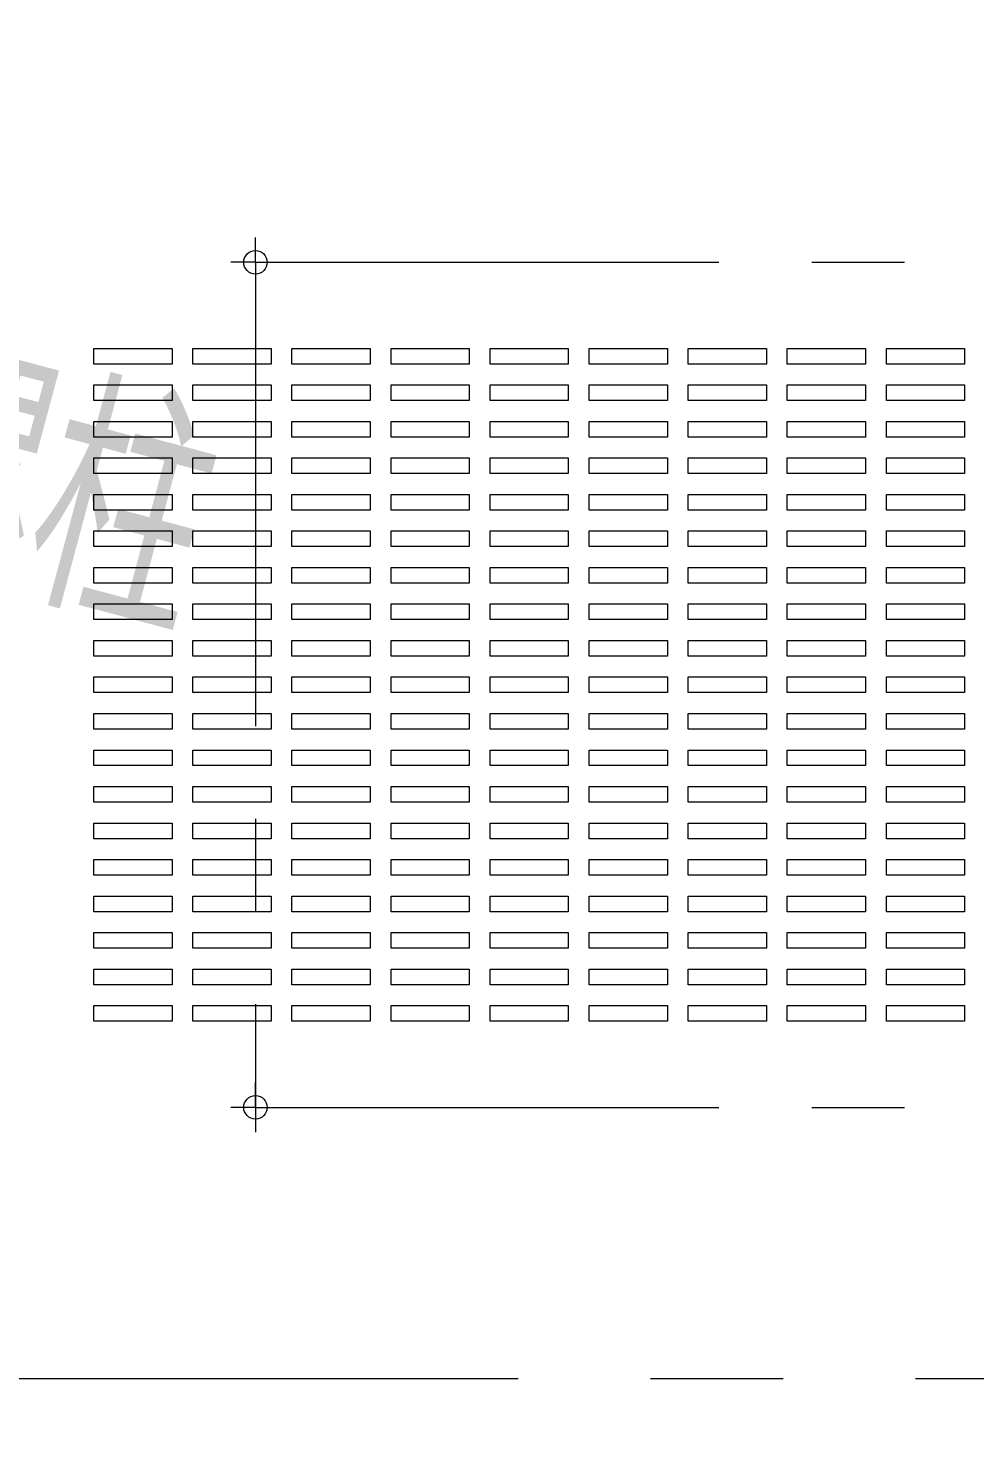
# Model space of a CAD drawing. Header units: millimetres. Extents: x 1 to 4201, y 2 to 2972.
# Drawn here: x 1629.4 to 1888.9, y 1686.8 to 2070.7 of the extents above; entities that cross this region are included whole.
import ezdxf

# ---------------------------------------------------------------- set-up
doc = ezdxf.new("R2010")
doc.units = ezdxf.units.MM
doc.header["$LTSCALE"] = 10
doc.linetypes.add('CENTERX2', pattern=[20.32, 12.7, -2.54, 2.54, -2.54])
doc.layers.add('A-TITLEBLOCK', color=7, linetype='Continuous', lineweight=15)
doc.styles.add('SLDTEXTSTYLE0', font='TXT', dxfattribs={"width": 0.7, "bigfont": 'bigfont'})
doc.styles.add('SLDTEXTSTYLE1', font='TXT', dxfattribs={"width": 0.7})
doc.dimstyles.new('SLDDIMSTYLE1', dxfattribs={"dimtxt": 60, "dimasz": 40.8, "dimexe": 0, "dimexo": 0.0625, "dimgap": 15, "dimtad": 2, "dimlfac": 0.7, "dimrnd": 1e-09, "dimzin": 12, "dimdsep": 46, "dimtxsty": 'SLDTEXTSTYLE1', "dimsah": 1, "dimcen": 0.09, "dimadec": 0, "dimazin": 3, "dimtfac": 1, "dimtofl": 0, "dimtmove": 0, "dimatfit": 3, "dimfxl": 0, "dimfrac": 2, "dimtolj": 1, "dimtzin": 12, "dimarcsym": 0})
doc.dimstyles.new('SLDDIMSTYLE3', dxfattribs={"dimtxt": 60, "dimasz": 40.8, "dimexe": 0, "dimexo": 0.0625, "dimgap": 15, "dimtad": 2, "dimlfac": 0.7, "dimrnd": 1e-09, "dimzin": 12, "dimdsep": 46, "dimtxsty": 'SLDTEXTSTYLE1', "dimblk1": 'NONE', "dimsah": 1, "dimcen": 0, "dimadec": 0, "dimazin": 3, "dimtfac": 1, "dimtmove": 0, "dimatfit": 3, "dimldrblk": 'NONE', "dimfxl": 0, "dimfrac": 2, "dimtolj": 1, "dimtzin": 12, "dimarcsym": 0})

# ---------------------------------------------------------------- blocks, each defined once
blk = doc.blocks.new('_D_21')
at = {"layer": 'A-TITLEBLOCK'}
for q in [(1215.77, 2007.4), (1597.33, 1905.17)]:
    blk.add_line((1221.98, 2005.74), q, dxfattribs=at)
blk.add_solid([(1221.98, 2005.74), (1260.07, 1990.27), (1262.7, 2000.09)], dxfattribs=at)
at = {"layer": 'A-TITLEBLOCK', "insert": (1300.65, 2064.25), "char_height": 60, "attachment_point": 1, "rotation": 345, "style": 'SLDTEXTSTYLE0'}
blk.add_mtext('16-M4X10\\M+19786\\M+1928C', dxfattribs=at)
blk = doc.blocks.new('_NONE')
blk = doc.blocks.new('_D_23')
at = {"layer": 'A-TITLEBLOCK'}
for p, q in [((878.87, 1260.86), (878.87, 2349.43)), ((1986.02, 1260.86), (1986.02, 2349.43)), ((878.87, 2329.43), (1986.02, 2329.43))]:
    blk.add_line(p, q, dxfattribs=at)
for points in [[(878.87, 2329.43), (919.67, 2324.35), (919.67, 2334.51)], [(1986.02, 2329.43), (1945.22, 2334.51), (1945.22, 2324.35)]]:
    blk.add_solid(points, dxfattribs=at)
at = {"layer": 'A-TITLEBLOCK', "insert": (1393.03, 2406.77), "char_height": 60, "attachment_point": 1, "style": 'SLDTEXTSTYLE1'}
blk.add_mtext('775', dxfattribs=at)
blk = doc.blocks.new('SW_CENTERMARKSYMBOL_1')
at = {"layer": 'A-TITLEBLOCK', "color": 0}
for p, q in [((0, 3.57), (0, 6.79)), ((-3.57, 0), (-6.79, 0)), ((0, 0), (-3.57, 0)), ((0, 0), (0, 3.57)), ((0, 0), (0, -3.57)), ((0, 0), (3.57, 0)), ((3.57, 0), (6.79, 0)), ((0, -3.57), (0, -6.79))]:
    blk.add_line(p, q, dxfattribs=at)
blk = doc.blocks.new('SW_CENTERMARKSYMBOL_3')
at = {"layer": 'A-TITLEBLOCK', "color": 0}
for p, q in [((0, 3.57), (0, 6.79)), ((-3.57, 0), (-6.79, 0)), ((0, 0), (-3.57, 0)), ((0, 0), (0, 3.57)), ((0, 0), (0, -3.57)), ((0, 0), (3.57, 0)), ((3.57, 0), (6.79, 0)), ((0, -3.57), (0, -6.79))]:
    blk.add_line(p, q, dxfattribs=at)

msp = doc.modelspace()

# ---------------------------------------------------------------- linework, layer by layer
at = {"color": 7, "linetype": 'Continuous', "lineweight": 15}
for p, q in [((1647.445, 1978.716), (1647.445, 1983.001)), ((1647.445, 1983.001), (1668.874, 1983.001)), ((1668.874, 1983.001), (1668.874, 1978.716)), ((1674.588, 1978.716), (1674.588, 1983.001)), ((1674.588, 1983.001), (1696.017, 1983.001)), ((1696.017, 1983.001), (1696.017, 1978.716)), ((1701.731, 1978.716), (1701.731, 1983.001)), ((1701.731, 1983.001), (1723.16, 1983.001)), ((1723.16, 1983.001), (1723.16, 1978.716)), ((1728.874, 1978.716), (1728.874, 1983.001)), ((1728.874, 1983.001), (1750.302, 1983.001)), ((1750.302, 1983.001), (1750.302, 1978.716)), ((1756.017, 1978.716), (1756.017, 1983.001)), ((1756.017, 1983.001), (1777.445, 1983.001)), ((1777.445, 1983.001), (1777.445, 1978.716)), ((1783.16, 1978.716), (1783.16, 1983.001)), ((1783.16, 1983.001), (1804.588, 1983.001)), ((1804.588, 1983.001), (1804.588, 1978.716)), ((1810.302, 1978.716), (1810.302, 1983.001)), ((1810.302, 1983.001), (1831.731, 1983.001)), ((1831.731, 1983.001), (1831.731, 1978.716)), ((1837.445, 1978.716), (1837.445, 1983.001)), ((1837.445, 1983.001), (1858.874, 1983.001)), ((1858.874, 1983.001), (1858.874, 1978.716)), ((1864.588, 1978.716), (1864.588, 1983.001)), ((1864.588, 1983.001), (1886.017, 1983.001)), ((1886.017, 1983.001), (1886.017, 1978.716)), ((1668.874, 1978.716), (1647.445, 1978.716)), ((1696.017, 1978.716), (1674.588, 1978.716)), ((1723.16, 1978.716), (1701.731, 1978.716)), ((1750.302, 1978.716), (1728.874, 1978.716)), ((1777.445, 1978.716), (1756.017, 1978.716)), ((1804.588, 1978.716), (1783.16, 1978.716)), ((1831.731, 1978.716), (1810.302, 1978.716)), ((1858.874, 1978.716), (1837.445, 1978.716)), ((1886.017, 1978.716), (1864.588, 1978.716)), ((1647.445, 1968.716), (1647.445, 1973.001)), ((1647.445, 1973.001), (1668.874, 1973.001)), ((1668.874, 1973.001), (1668.874, 1968.716)), ((1674.588, 1968.716), (1674.588, 1973.001)), ((1674.588, 1973.001), (1696.017, 1973.001)), ((1696.017, 1973.001), (1696.017, 1968.716)), ((1701.731, 1968.716), (1701.731, 1973.001)), ((1701.731, 1973.001), (1723.16, 1973.001)), ((1723.16, 1973.001), (1723.16, 1968.716)), ((1728.874, 1968.716), (1728.874, 1973.001)), ((1728.874, 1973.001), (1750.302, 1973.001)), ((1750.302, 1973.001), (1750.302, 1968.716)), ((1756.017, 1968.716), (1756.017, 1973.001)), ((1756.017, 1973.001), (1777.445, 1973.001)), ((1777.445, 1973.001), (1777.445, 1968.716)), ((1783.16, 1968.716), (1783.16, 1973.001)), ((1783.16, 1973.001), (1804.588, 1973.001)), ((1804.588, 1973.001), (1804.588, 1968.716)), ((1810.302, 1968.716), (1810.302, 1973.001)), ((1810.302, 1973.001), (1831.731, 1973.001)), ((1831.731, 1973.001), (1831.731, 1968.716)), ((1837.445, 1968.716), (1837.445, 1973.001)), ((1837.445, 1973.001), (1858.874, 1973.001)), ((1858.874, 1973.001), (1858.874, 1968.716)), ((1864.588, 1968.716), (1864.588, 1973.001)), ((1864.588, 1973.001), (1886.017, 1973.001)), ((1886.017, 1973.001), (1886.017, 1968.716)), ((1668.874, 1968.716), (1647.445, 1968.716)), ((1696.017, 1968.716), (1674.588, 1968.716)), ((1723.16, 1968.716), (1701.731, 1968.716)), ((1750.302, 1968.716), (1728.874, 1968.716)), ((1777.445, 1968.716), (1756.017, 1968.716)), ((1804.588, 1968.716), (1783.16, 1968.716)), ((1831.731, 1968.716), (1810.302, 1968.716)), ((1858.874, 1968.716), (1837.445, 1968.716)), ((1886.017, 1968.716), (1864.588, 1968.716)), ((1647.445, 1958.716), (1647.445, 1963.001)), ((1647.445, 1963.001), (1668.874, 1963.001)), ((1668.874, 1963.001), (1668.874, 1958.716)), ((1674.588, 1958.716), (1674.588, 1963.001)), ((1674.588, 1963.001), (1696.017, 1963.001)), ((1696.017, 1963.001), (1696.017, 1958.716)), ((1701.731, 1958.716), (1701.731, 1963.001)), ((1701.731, 1963.001), (1723.16, 1963.001)), ((1723.16, 1963.001), (1723.16, 1958.716)), ((1728.874, 1958.716), (1728.874, 1963.001)), ((1728.874, 1963.001), (1750.302, 1963.001)), ((1750.302, 1963.001), (1750.302, 1958.716)), ((1756.017, 1958.716), (1756.017, 1963.001)), ((1756.017, 1963.001), (1777.445, 1963.001)), ((1777.445, 1963.001), (1777.445, 1958.716)), ((1783.16, 1958.716), (1783.16, 1963.001)), ((1783.16, 1963.001), (1804.588, 1963.001)), ((1804.588, 1963.001), (1804.588, 1958.716)), ((1810.302, 1958.716), (1810.302, 1963.001)), ((1810.302, 1963.001), (1831.731, 1963.001)), ((1831.731, 1963.001), (1831.731, 1958.716)), ((1837.445, 1958.716), (1837.445, 1963.001)), ((1837.445, 1963.001), (1858.874, 1963.001)), ((1858.874, 1963.001), (1858.874, 1958.716)), ((1864.588, 1958.716), (1864.588, 1963.001)), ((1864.588, 1963.001), (1886.017, 1963.001)), ((1886.017, 1963.001), (1886.017, 1958.716)), ((1668.874, 1958.716), (1647.445, 1958.716)), ((1696.017, 1958.716), (1674.588, 1958.716)), ((1723.16, 1958.716), (1701.731, 1958.716)), ((1750.302, 1958.716), (1728.874, 1958.716)), ((1777.445, 1958.716), (1756.017, 1958.716)), ((1804.588, 1958.716), (1783.16, 1958.716)), ((1831.731, 1958.716), (1810.302, 1958.716)), ((1858.874, 1958.716), (1837.445, 1958.716)), ((1886.017, 1958.716), (1864.588, 1958.716)), ((1647.445, 1948.716), (1647.445, 1953.001)), ((1647.445, 1953.001), (1668.874, 1953.001)), ((1668.874, 1953.001), (1668.874, 1948.716)), ((1674.588, 1948.716), (1674.588, 1953.001)), ((1674.588, 1953.001), (1696.017, 1953.001)), ((1696.017, 1953.001), (1696.017, 1948.716)), ((1701.731, 1948.716), (1701.731, 1953.001)), ((1701.731, 1953.001), (1723.16, 1953.001)), ((1723.16, 1953.001), (1723.16, 1948.716)), ((1728.874, 1948.716), (1728.874, 1953.001)), ((1728.874, 1953.001), (1750.302, 1953.001)), ((1750.302, 1953.001), (1750.302, 1948.716)), ((1756.017, 1948.716), (1756.017, 1953.001)), ((1756.017, 1953.001), (1777.445, 1953.001)), ((1777.445, 1953.001), (1777.445, 1948.716)), ((1783.16, 1948.716), (1783.16, 1953.001)), ((1783.16, 1953.001), (1804.588, 1953.001)), ((1804.588, 1953.001), (1804.588, 1948.716)), ((1810.302, 1948.716), (1810.302, 1953.001)), ((1810.302, 1953.001), (1831.731, 1953.001)), ((1831.731, 1953.001), (1831.731, 1948.716)), ((1837.445, 1948.716), (1837.445, 1953.001)), ((1837.445, 1953.001), (1858.874, 1953.001)), ((1858.874, 1953.001), (1858.874, 1948.716)), ((1864.588, 1948.716), (1864.588, 1953.001)), ((1864.588, 1953.001), (1886.017, 1953.001)), ((1886.017, 1953.001), (1886.017, 1948.716)), ((1668.874, 1948.716), (1647.445, 1948.716)), ((1696.017, 1948.716), (1674.588, 1948.716)), ((1723.16, 1948.716), (1701.731, 1948.716)), ((1750.302, 1948.716), (1728.874, 1948.716)), ((1777.445, 1948.716), (1756.017, 1948.716)), ((1804.588, 1948.716), (1783.16, 1948.716)), ((1831.731, 1948.716), (1810.302, 1948.716)), ((1858.874, 1948.716), (1837.445, 1948.716)), ((1886.017, 1948.716), (1864.588, 1948.716)), ((1647.445, 1938.716), (1647.445, 1943.001)), ((1647.445, 1943.001), (1668.874, 1943.001)), ((1668.874, 1943.001), (1668.874, 1938.716)), ((1674.588, 1938.716), (1674.588, 1943.001)), ((1674.588, 1943.001), (1696.017, 1943.001)), ((1696.017, 1943.001), (1696.017, 1938.716)), ((1701.731, 1938.716), (1701.731, 1943.001)), ((1701.731, 1943.001), (1723.16, 1943.001)), ((1723.16, 1943.001), (1723.16, 1938.716)), ((1728.874, 1938.716), (1728.874, 1943.001)), ((1728.874, 1943.001), (1750.302, 1943.001)), ((1750.302, 1943.001), (1750.302, 1938.716)), ((1756.017, 1938.716), (1756.017, 1943.001)), ((1756.017, 1943.001), (1777.445, 1943.001)), ((1777.445, 1943.001), (1777.445, 1938.716)), ((1783.16, 1938.716), (1783.16, 1943.001)), ((1783.16, 1943.001), (1804.588, 1943.001)), ((1804.588, 1943.001), (1804.588, 1938.716)), ((1810.302, 1938.716), (1810.302, 1943.001)), ((1810.302, 1943.001), (1831.731, 1943.001)), ((1831.731, 1943.001), (1831.731, 1938.716)), ((1837.445, 1938.716), (1837.445, 1943.001)), ((1837.445, 1943.001), (1858.874, 1943.001)), ((1858.874, 1943.001), (1858.874, 1938.716)), ((1864.588, 1938.716), (1864.588, 1943.001)), ((1864.588, 1943.001), (1886.017, 1943.001)), ((1886.017, 1943.001), (1886.017, 1938.716)), ((1668.874, 1938.716), (1647.445, 1938.716)), ((1696.017, 1938.716), (1674.588, 1938.716)), ((1723.16, 1938.716), (1701.731, 1938.716)), ((1750.302, 1938.716), (1728.874, 1938.716)), ((1777.445, 1938.716), (1756.017, 1938.716)), ((1804.588, 1938.716), (1783.16, 1938.716)), ((1831.731, 1938.716), (1810.302, 1938.716)), ((1858.874, 1938.716), (1837.445, 1938.716)), ((1886.017, 1938.716), (1864.588, 1938.716)), ((1647.445, 1928.716), (1647.445, 1933.001)), ((1647.445, 1933.001), (1668.874, 1933.001)), ((1668.874, 1933.001), (1668.874, 1928.716)), ((1674.588, 1928.716), (1674.588, 1933.001)), ((1674.588, 1933.001), (1696.017, 1933.001)), ((1696.017, 1933.001), (1696.017, 1928.716)), ((1701.731, 1928.716), (1701.731, 1933.001)), ((1701.731, 1933.001), (1723.16, 1933.001)), ((1723.16, 1933.001), (1723.16, 1928.716)), ((1728.874, 1928.716), (1728.874, 1933.001)), ((1728.874, 1933.001), (1750.302, 1933.001)), ((1750.302, 1933.001), (1750.302, 1928.716)), ((1756.017, 1928.716), (1756.017, 1933.001)), ((1756.017, 1933.001), (1777.445, 1933.001)), ((1777.445, 1933.001), (1777.445, 1928.716)), ((1783.16, 1928.716), (1783.16, 1933.001)), ((1783.16, 1933.001), (1804.588, 1933.001)), ((1804.588, 1933.001), (1804.588, 1928.716)), ((1810.302, 1928.716), (1810.302, 1933.001)), ((1810.302, 1933.001), (1831.731, 1933.001)), ((1831.731, 1933.001), (1831.731, 1928.716)), ((1837.445, 1928.716), (1837.445, 1933.001)), ((1837.445, 1933.001), (1858.874, 1933.001)), ((1858.874, 1933.001), (1858.874, 1928.716)), ((1864.588, 1928.716), (1864.588, 1933.001)), ((1864.588, 1933.001), (1886.017, 1933.001)), ((1886.017, 1933.001), (1886.017, 1928.716)), ((1668.874, 1928.716), (1647.445, 1928.716)), ((1696.017, 1928.716), (1674.588, 1928.716)), ((1723.16, 1928.716), (1701.731, 1928.716)), ((1750.302, 1928.716), (1728.874, 1928.716)), ((1777.445, 1928.716), (1756.017, 1928.716)), ((1804.588, 1928.716), (1783.16, 1928.716)), ((1831.731, 1928.716), (1810.302, 1928.716)), ((1858.874, 1928.716), (1837.445, 1928.716)), ((1886.017, 1928.716), (1864.588, 1928.716)), ((1647.445, 1918.716), (1647.445, 1923.001)), ((1647.445, 1923.001), (1668.874, 1923.001)), ((1668.874, 1923.001), (1668.874, 1918.716)), ((1674.588, 1918.716), (1674.588, 1923.001)), ((1674.588, 1923.001), (1696.017, 1923.001)), ((1696.017, 1923.001), (1696.017, 1918.716)), ((1701.731, 1918.716), (1701.731, 1923.001)), ((1701.731, 1923.001), (1723.16, 1923.001)), ((1723.16, 1923.001), (1723.16, 1918.716)), ((1728.874, 1918.716), (1728.874, 1923.001)), ((1728.874, 1923.001), (1750.302, 1923.001)), ((1750.302, 1923.001), (1750.302, 1918.716)), ((1756.017, 1918.716), (1756.017, 1923.001)), ((1756.017, 1923.001), (1777.445, 1923.001)), ((1777.445, 1923.001), (1777.445, 1918.716)), ((1783.16, 1918.716), (1783.16, 1923.001)), ((1783.16, 1923.001), (1804.588, 1923.001)), ((1804.588, 1923.001), (1804.588, 1918.716)), ((1810.302, 1918.716), (1810.302, 1923.001)), ((1810.302, 1923.001), (1831.731, 1923.001)), ((1831.731, 1923.001), (1831.731, 1918.716)), ((1837.445, 1918.716), (1837.445, 1923.001)), ((1837.445, 1923.001), (1858.874, 1923.001)), ((1858.874, 1923.001), (1858.874, 1918.716)), ((1864.588, 1918.716), (1864.588, 1923.001)), ((1864.588, 1923.001), (1886.017, 1923.001)), ((1886.017, 1923.001), (1886.017, 1918.716)), ((1668.874, 1918.716), (1647.445, 1918.716)), ((1696.017, 1918.716), (1674.588, 1918.716)), ((1723.16, 1918.716), (1701.731, 1918.716)), ((1750.302, 1918.716), (1728.874, 1918.716)), ((1777.445, 1918.716), (1756.017, 1918.716)), ((1804.588, 1918.716), (1783.16, 1918.716)), ((1831.731, 1918.716), (1810.302, 1918.716)), ((1858.874, 1918.716), (1837.445, 1918.716)), ((1886.017, 1918.716), (1864.588, 1918.716)), ((1647.445, 1908.716), (1647.445, 1913.001)), ((1647.445, 1913.001), (1668.874, 1913.001)), ((1668.874, 1913.001), (1668.874, 1908.716)), ((1674.588, 1908.716), (1674.588, 1913.001)), ((1674.588, 1913.001), (1696.017, 1913.001)), ((1696.017, 1913.001), (1696.017, 1908.716)), ((1701.731, 1908.716), (1701.731, 1913.001)), ((1701.731, 1913.001), (1723.16, 1913.001)), ((1723.16, 1913.001), (1723.16, 1908.716)), ((1728.874, 1908.716), (1728.874, 1913.001)), ((1728.874, 1913.001), (1750.302, 1913.001)), ((1750.302, 1913.001), (1750.302, 1908.716)), ((1756.017, 1908.716), (1756.017, 1913.001)), ((1756.017, 1913.001), (1777.445, 1913.001)), ((1777.445, 1913.001), (1777.445, 1908.716)), ((1783.16, 1908.716), (1783.16, 1913.001)), ((1783.16, 1913.001), (1804.588, 1913.001)), ((1804.588, 1913.001), (1804.588, 1908.716)), ((1810.302, 1908.716), (1810.302, 1913.001)), ((1810.302, 1913.001), (1831.731, 1913.001)), ((1831.731, 1913.001), (1831.731, 1908.716)), ((1837.445, 1908.716), (1837.445, 1913.001)), ((1837.445, 1913.001), (1858.874, 1913.001)), ((1858.874, 1913.001), (1858.874, 1908.716)), ((1864.588, 1908.716), (1864.588, 1913.001)), ((1864.588, 1913.001), (1886.017, 1913.001)), ((1886.017, 1913.001), (1886.017, 1908.716)), ((1668.874, 1908.716), (1647.445, 1908.716)), ((1696.017, 1908.716), (1674.588, 1908.716)), ((1723.16, 1908.716), (1701.731, 1908.716)), ((1750.302, 1908.716), (1728.874, 1908.716)), ((1777.445, 1908.716), (1756.017, 1908.716)), ((1804.588, 1908.716), (1783.16, 1908.716)), ((1831.731, 1908.716), (1810.302, 1908.716)), ((1858.874, 1908.716), (1837.445, 1908.716)), ((1886.017, 1908.716), (1864.588, 1908.716)), ((1647.445, 1898.716), (1647.445, 1903.001)), ((1647.445, 1903.001), (1668.874, 1903.001)), ((1668.874, 1903.001), (1668.874, 1898.716)), ((1674.588, 1898.716), (1674.588, 1903.001)), ((1674.588, 1903.001), (1696.017, 1903.001)), ((1696.017, 1903.001), (1696.017, 1898.716)), ((1701.731, 1898.716), (1701.731, 1903.001)), ((1701.731, 1903.001), (1723.16, 1903.001)), ((1723.16, 1903.001), (1723.16, 1898.716)), ((1728.874, 1898.716), (1728.874, 1903.001)), ((1728.874, 1903.001), (1750.302, 1903.001)), ((1750.302, 1903.001), (1750.302, 1898.716)), ((1756.017, 1898.716), (1756.017, 1903.001)), ((1756.017, 1903.001), (1777.445, 1903.001)), ((1777.445, 1903.001), (1777.445, 1898.716)), ((1783.16, 1898.716), (1783.16, 1903.001)), ((1783.16, 1903.001), (1804.588, 1903.001)), ((1804.588, 1903.001), (1804.588, 1898.716)), ((1810.302, 1898.716), (1810.302, 1903.001)), ((1810.302, 1903.001), (1831.731, 1903.001)), ((1831.731, 1903.001), (1831.731, 1898.716)), ((1837.445, 1898.716), (1837.445, 1903.001)), ((1837.445, 1903.001), (1858.874, 1903.001)), ((1858.874, 1903.001), (1858.874, 1898.716)), ((1864.588, 1898.716), (1864.588, 1903.001)), ((1864.588, 1903.001), (1886.017, 1903.001)), ((1886.017, 1903.001), (1886.017, 1898.716)), ((1668.874, 1898.716), (1647.445, 1898.716)), ((1696.017, 1898.716), (1674.588, 1898.716)), ((1723.16, 1898.716), (1701.731, 1898.716)), ((1750.302, 1898.716), (1728.874, 1898.716)), ((1777.445, 1898.716), (1756.017, 1898.716)), ((1804.588, 1898.716), (1783.16, 1898.716)), ((1831.731, 1898.716), (1810.302, 1898.716)), ((1858.874, 1898.716), (1837.445, 1898.716)), ((1886.017, 1898.716), (1864.588, 1898.716)), ((1647.445, 1888.716), (1647.445, 1893.001)), ((1647.445, 1893.001), (1668.874, 1893.001)), ((1668.874, 1893.001), (1668.874, 1888.716)), ((1674.588, 1888.716), (1674.588, 1893.001)), ((1674.588, 1893.001), (1696.017, 1893.001)), ((1696.017, 1893.001), (1696.017, 1888.716)), ((1701.731, 1888.716), (1701.731, 1893.001)), ((1701.731, 1893.001), (1723.16, 1893.001)), ((1723.16, 1893.001), (1723.16, 1888.716)), ((1728.874, 1888.716), (1728.874, 1893.001)), ((1728.874, 1893.001), (1750.302, 1893.001)), ((1750.302, 1893.001), (1750.302, 1888.716)), ((1756.017, 1888.716), (1756.017, 1893.001)), ((1756.017, 1893.001), (1777.445, 1893.001)), ((1777.445, 1893.001), (1777.445, 1888.716)), ((1783.16, 1888.716), (1783.16, 1893.001)), ((1783.16, 1893.001), (1804.588, 1893.001)), ((1804.588, 1893.001), (1804.588, 1888.716)), ((1810.302, 1888.716), (1810.302, 1893.001)), ((1810.302, 1893.001), (1831.731, 1893.001)), ((1831.731, 1893.001), (1831.731, 1888.716)), ((1837.445, 1888.716), (1837.445, 1893.001)), ((1837.445, 1893.001), (1858.874, 1893.001)), ((1858.874, 1893.001), (1858.874, 1888.716)), ((1864.588, 1888.716), (1864.588, 1893.001)), ((1864.588, 1893.001), (1886.017, 1893.001)), ((1886.017, 1893.001), (1886.017, 1888.716)), ((1668.874, 1888.716), (1647.445, 1888.716)), ((1696.017, 1888.716), (1674.588, 1888.716)), ((1723.16, 1888.716), (1701.731, 1888.716)), ((1750.302, 1888.716), (1728.874, 1888.716)), ((1777.445, 1888.716), (1756.017, 1888.716)), ((1804.588, 1888.716), (1783.16, 1888.716)), ((1831.731, 1888.716), (1810.302, 1888.716)), ((1858.874, 1888.716), (1837.445, 1888.716)), ((1886.017, 1888.716), (1864.588, 1888.716)), ((1647.445, 1878.716), (1647.445, 1883.001)), ((1647.445, 1883.001), (1668.874, 1883.001)), ((1668.874, 1883.001), (1668.874, 1878.716)), ((1674.588, 1878.716), (1674.588, 1883.001)), ((1674.588, 1883.001), (1696.017, 1883.001)), ((1696.017, 1883.001), (1696.017, 1878.716)), ((1701.731, 1878.716), (1701.731, 1883.001)), ((1701.731, 1883.001), (1723.16, 1883.001)), ((1723.16, 1883.001), (1723.16, 1878.716)), ((1728.874, 1878.716), (1728.874, 1883.001)), ((1728.874, 1883.001), (1750.302, 1883.001)), ((1750.302, 1883.001), (1750.302, 1878.716)), ((1756.017, 1878.716), (1756.017, 1883.001)), ((1756.017, 1883.001), (1777.445, 1883.001)), ((1777.445, 1883.001), (1777.445, 1878.716)), ((1783.16, 1878.716), (1783.16, 1883.001)), ((1783.16, 1883.001), (1804.588, 1883.001)), ((1804.588, 1883.001), (1804.588, 1878.716)), ((1810.302, 1878.716), (1810.302, 1883.001)), ((1810.302, 1883.001), (1831.731, 1883.001)), ((1831.731, 1883.001), (1831.731, 1878.716)), ((1837.445, 1878.716), (1837.445, 1883.001)), ((1837.445, 1883.001), (1858.874, 1883.001)), ((1858.874, 1883.001), (1858.874, 1878.716)), ((1864.588, 1878.716), (1864.588, 1883.001)), ((1864.588, 1883.001), (1886.017, 1883.001)), ((1886.017, 1883.001), (1886.017, 1878.716)), ((1668.874, 1878.716), (1647.445, 1878.716)), ((1696.017, 1878.716), (1674.588, 1878.716)), ((1723.16, 1878.716), (1701.731, 1878.716)), ((1750.302, 1878.716), (1728.874, 1878.716)), ((1777.445, 1878.716), (1756.017, 1878.716)), ((1804.588, 1878.716), (1783.16, 1878.716)), ((1831.731, 1878.716), (1810.302, 1878.716)), ((1858.874, 1878.716), (1837.445, 1878.716)), ((1886.017, 1878.716), (1864.588, 1878.716)), ((1647.445, 1868.716), (1647.445, 1873.001)), ((1647.445, 1873.001), (1668.874, 1873.001)), ((1668.874, 1873.001), (1668.874, 1868.716)), ((1674.588, 1868.716), (1674.588, 1873.001)), ((1674.588, 1873.001), (1696.017, 1873.001)), ((1696.017, 1873.001), (1696.017, 1868.716)), ((1701.731, 1868.716), (1701.731, 1873.001)), ((1701.731, 1873.001), (1723.16, 1873.001)), ((1723.16, 1873.001), (1723.16, 1868.716)), ((1728.874, 1868.716), (1728.874, 1873.001)), ((1728.874, 1873.001), (1750.302, 1873.001)), ((1750.302, 1873.001), (1750.302, 1868.716)), ((1756.017, 1868.716), (1756.017, 1873.001)), ((1756.017, 1873.001), (1777.445, 1873.001)), ((1777.445, 1873.001), (1777.445, 1868.716)), ((1783.16, 1868.716), (1783.16, 1873.001)), ((1783.16, 1873.001), (1804.588, 1873.001)), ((1804.588, 1873.001), (1804.588, 1868.716)), ((1810.302, 1868.716), (1810.302, 1873.001)), ((1810.302, 1873.001), (1831.731, 1873.001)), ((1831.731, 1873.001), (1831.731, 1868.716)), ((1837.445, 1868.716), (1837.445, 1873.001)), ((1837.445, 1873.001), (1858.874, 1873.001)), ((1858.874, 1873.001), (1858.874, 1868.716)), ((1864.588, 1868.716), (1864.588, 1873.001)), ((1864.588, 1873.001), (1886.017, 1873.001)), ((1886.017, 1873.001), (1886.017, 1868.716)), ((1668.874, 1868.716), (1647.445, 1868.716)), ((1696.017, 1868.716), (1674.588, 1868.716)), ((1723.16, 1868.716), (1701.731, 1868.716)), ((1750.302, 1868.716), (1728.874, 1868.716)), ((1777.445, 1868.716), (1756.017, 1868.716)), ((1804.588, 1868.716), (1783.16, 1868.716)), ((1831.731, 1868.716), (1810.302, 1868.716)), ((1858.874, 1868.716), (1837.445, 1868.716)), ((1886.017, 1868.716), (1864.588, 1868.716)), ((1647.445, 1858.716), (1647.445, 1863.001)), ((1647.445, 1863.001), (1668.874, 1863.001)), ((1668.874, 1863.001), (1668.874, 1858.716)), ((1674.588, 1858.716), (1674.588, 1863.001)), ((1674.588, 1863.001), (1696.017, 1863.001)), ((1696.017, 1863.001), (1696.017, 1858.716)), ((1701.731, 1858.716), (1701.731, 1863.001)), ((1701.731, 1863.001), (1723.16, 1863.001)), ((1723.16, 1863.001), (1723.16, 1858.716)), ((1728.874, 1858.716), (1728.874, 1863.001)), ((1728.874, 1863.001), (1750.302, 1863.001)), ((1750.302, 1863.001), (1750.302, 1858.716)), ((1756.017, 1858.716), (1756.017, 1863.001)), ((1756.017, 1863.001), (1777.445, 1863.001)), ((1777.445, 1863.001), (1777.445, 1858.716)), ((1783.16, 1858.716), (1783.16, 1863.001)), ((1783.16, 1863.001), (1804.588, 1863.001)), ((1804.588, 1863.001), (1804.588, 1858.716)), ((1810.302, 1858.716), (1810.302, 1863.001)), ((1810.302, 1863.001), (1831.731, 1863.001)), ((1831.731, 1863.001), (1831.731, 1858.716)), ((1837.445, 1858.716), (1837.445, 1863.001)), ((1837.445, 1863.001), (1858.874, 1863.001)), ((1858.874, 1863.001), (1858.874, 1858.716)), ((1864.588, 1858.716), (1864.588, 1863.001)), ((1864.588, 1863.001), (1886.017, 1863.001)), ((1886.017, 1863.001), (1886.017, 1858.716)), ((1668.874, 1858.716), (1647.445, 1858.716)), ((1696.017, 1858.716), (1674.588, 1858.716)), ((1723.16, 1858.716), (1701.731, 1858.716)), ((1750.302, 1858.716), (1728.874, 1858.716)), ((1777.445, 1858.716), (1756.017, 1858.716)), ((1804.588, 1858.716), (1783.16, 1858.716)), ((1831.731, 1858.716), (1810.302, 1858.716)), ((1858.874, 1858.716), (1837.445, 1858.716)), ((1886.017, 1858.716), (1864.588, 1858.716)), ((1647.445, 1848.716), (1647.445, 1853.001)), ((1647.445, 1853.001), (1668.874, 1853.001)), ((1668.874, 1853.001), (1668.874, 1848.716)), ((1674.588, 1848.716), (1674.588, 1853.001)), ((1674.588, 1853.001), (1696.017, 1853.001)), ((1696.017, 1853.001), (1696.017, 1848.716)), ((1701.731, 1848.716), (1701.731, 1853.001)), ((1701.731, 1853.001), (1723.16, 1853.001)), ((1723.16, 1853.001), (1723.16, 1848.716)), ((1728.874, 1848.716), (1728.874, 1853.001)), ((1728.874, 1853.001), (1750.302, 1853.001)), ((1750.302, 1853.001), (1750.302, 1848.716)), ((1756.017, 1848.716), (1756.017, 1853.001)), ((1756.017, 1853.001), (1777.445, 1853.001)), ((1777.445, 1853.001), (1777.445, 1848.716)), ((1783.16, 1848.716), (1783.16, 1853.001)), ((1783.16, 1853.001), (1804.588, 1853.001)), ((1804.588, 1853.001), (1804.588, 1848.716)), ((1810.302, 1848.716), (1810.302, 1853.001)), ((1810.302, 1853.001), (1831.731, 1853.001)), ((1831.731, 1853.001), (1831.731, 1848.716)), ((1837.445, 1848.716), (1837.445, 1853.001)), ((1837.445, 1853.001), (1858.874, 1853.001)), ((1858.874, 1853.001), (1858.874, 1848.716)), ((1864.588, 1848.716), (1864.588, 1853.001)), ((1864.588, 1853.001), (1886.017, 1853.001)), ((1886.017, 1853.001), (1886.017, 1848.716)), ((1668.874, 1848.716), (1647.445, 1848.716)), ((1696.017, 1848.716), (1674.588, 1848.716)), ((1723.16, 1848.716), (1701.731, 1848.716)), ((1750.302, 1848.716), (1728.874, 1848.716)), ((1777.445, 1848.716), (1756.017, 1848.716)), ((1804.588, 1848.716), (1783.16, 1848.716)), ((1831.731, 1848.716), (1810.302, 1848.716)), ((1858.874, 1848.716), (1837.445, 1848.716)), ((1886.017, 1848.716), (1864.588, 1848.716)), ((1647.445, 1838.716), (1647.445, 1843.001)), ((1647.445, 1843.001), (1668.874, 1843.001)), ((1668.874, 1843.001), (1668.874, 1838.716)), ((1674.588, 1838.716), (1674.588, 1843.001)), ((1674.588, 1843.001), (1696.017, 1843.001)), ((1696.017, 1843.001), (1696.017, 1838.716)), ((1701.731, 1838.716), (1701.731, 1843.001)), ((1701.731, 1843.001), (1723.16, 1843.001)), ((1723.16, 1843.001), (1723.16, 1838.716)), ((1728.874, 1838.716), (1728.874, 1843.001)), ((1728.874, 1843.001), (1750.302, 1843.001)), ((1750.302, 1843.001), (1750.302, 1838.716)), ((1756.017, 1838.716), (1756.017, 1843.001)), ((1756.017, 1843.001), (1777.445, 1843.001)), ((1777.445, 1843.001), (1777.445, 1838.716)), ((1783.16, 1838.716), (1783.16, 1843.001)), ((1783.16, 1843.001), (1804.588, 1843.001)), ((1804.588, 1843.001), (1804.588, 1838.716)), ((1810.302, 1838.716), (1810.302, 1843.001)), ((1810.302, 1843.001), (1831.731, 1843.001)), ((1831.731, 1843.001), (1831.731, 1838.716)), ((1837.445, 1838.716), (1837.445, 1843.001)), ((1837.445, 1843.001), (1858.874, 1843.001)), ((1858.874, 1843.001), (1858.874, 1838.716)), ((1864.588, 1838.716), (1864.588, 1843.001)), ((1864.588, 1843.001), (1886.017, 1843.001)), ((1886.017, 1843.001), (1886.017, 1838.716)), ((1668.874, 1838.716), (1647.445, 1838.716)), ((1696.017, 1838.716), (1674.588, 1838.716)), ((1723.16, 1838.716), (1701.731, 1838.716)), ((1750.302, 1838.716), (1728.874, 1838.716)), ((1777.445, 1838.716), (1756.017, 1838.716)), ((1804.588, 1838.716), (1783.16, 1838.716)), ((1831.731, 1838.716), (1810.302, 1838.716)), ((1858.874, 1838.716), (1837.445, 1838.716)), ((1886.017, 1838.716), (1864.588, 1838.716)), ((1647.445, 1828.716), (1647.445, 1833.001)), ((1647.445, 1833.001), (1668.874, 1833.001)), ((1668.874, 1833.001), (1668.874, 1828.716)), ((1674.588, 1828.716), (1674.588, 1833.001)), ((1674.588, 1833.001), (1696.017, 1833.001)), ((1696.017, 1833.001), (1696.017, 1828.716)), ((1701.731, 1828.716), (1701.731, 1833.001)), ((1701.731, 1833.001), (1723.16, 1833.001)), ((1723.16, 1833.001), (1723.16, 1828.716)), ((1728.874, 1828.716), (1728.874, 1833.001)), ((1728.874, 1833.001), (1750.302, 1833.001)), ((1750.302, 1833.001), (1750.302, 1828.716)), ((1756.017, 1828.716), (1756.017, 1833.001)), ((1756.017, 1833.001), (1777.445, 1833.001)), ((1777.445, 1833.001), (1777.445, 1828.716)), ((1783.16, 1828.716), (1783.16, 1833.001)), ((1783.16, 1833.001), (1804.588, 1833.001)), ((1804.588, 1833.001), (1804.588, 1828.716)), ((1810.302, 1828.716), (1810.302, 1833.001)), ((1810.302, 1833.001), (1831.731, 1833.001)), ((1831.731, 1833.001), (1831.731, 1828.716)), ((1837.445, 1828.716), (1837.445, 1833.001)), ((1837.445, 1833.001), (1858.874, 1833.001)), ((1858.874, 1833.001), (1858.874, 1828.716)), ((1864.588, 1828.716), (1864.588, 1833.001)), ((1864.588, 1833.001), (1886.017, 1833.001)), ((1886.017, 1833.001), (1886.017, 1828.716)), ((1668.874, 1828.716), (1647.445, 1828.716)), ((1696.017, 1828.716), (1674.588, 1828.716)), ((1723.16, 1828.716), (1701.731, 1828.716)), ((1750.302, 1828.716), (1728.874, 1828.716)), ((1777.445, 1828.716), (1756.017, 1828.716)), ((1804.588, 1828.716), (1783.16, 1828.716)), ((1831.731, 1828.716), (1810.302, 1828.716)), ((1858.874, 1828.716), (1837.445, 1828.716)), ((1886.017, 1828.716), (1864.588, 1828.716)), ((1647.445, 1818.716), (1647.445, 1823.001)), ((1647.445, 1823.001), (1668.874, 1823.001)), ((1668.874, 1823.001), (1668.874, 1818.716)), ((1674.588, 1818.716), (1674.588, 1823.001)), ((1674.588, 1823.001), (1696.017, 1823.001)), ((1696.017, 1823.001), (1696.017, 1818.716)), ((1701.731, 1818.716), (1701.731, 1823.001)), ((1701.731, 1823.001), (1723.16, 1823.001)), ((1723.16, 1823.001), (1723.16, 1818.716)), ((1728.874, 1818.716), (1728.874, 1823.001)), ((1728.874, 1823.001), (1750.302, 1823.001)), ((1750.302, 1823.001), (1750.302, 1818.716)), ((1756.017, 1818.716), (1756.017, 1823.001)), ((1756.017, 1823.001), (1777.445, 1823.001)), ((1777.445, 1823.001), (1777.445, 1818.716)), ((1783.16, 1818.716), (1783.16, 1823.001)), ((1783.16, 1823.001), (1804.588, 1823.001)), ((1804.588, 1823.001), (1804.588, 1818.716)), ((1810.302, 1818.716), (1810.302, 1823.001)), ((1810.302, 1823.001), (1831.731, 1823.001)), ((1831.731, 1823.001), (1831.731, 1818.716)), ((1837.445, 1818.716), (1837.445, 1823.001)), ((1837.445, 1823.001), (1858.874, 1823.001)), ((1858.874, 1823.001), (1858.874, 1818.716)), ((1864.588, 1818.716), (1864.588, 1823.001)), ((1864.588, 1823.001), (1886.017, 1823.001)), ((1886.017, 1823.001), (1886.017, 1818.716)), ((1668.874, 1818.716), (1647.445, 1818.716)), ((1696.017, 1818.716), (1674.588, 1818.716)), ((1723.16, 1818.716), (1701.731, 1818.716)), ((1750.302, 1818.716), (1728.874, 1818.716)), ((1777.445, 1818.716), (1756.017, 1818.716)), ((1804.588, 1818.716), (1783.16, 1818.716)), ((1831.731, 1818.716), (1810.302, 1818.716)), ((1858.874, 1818.716), (1837.445, 1818.716)), ((1886.017, 1818.716), (1864.588, 1818.716)), ((1647.445, 1808.716), (1647.445, 1813.001)), ((1647.445, 1813.001), (1668.874, 1813.001)), ((1668.874, 1813.001), (1668.874, 1808.716)), ((1674.588, 1808.716), (1674.588, 1813.001)), ((1674.588, 1813.001), (1696.017, 1813.001)), ((1696.017, 1813.001), (1696.017, 1808.716)), ((1701.731, 1808.716), (1701.731, 1813.001)), ((1701.731, 1813.001), (1723.16, 1813.001)), ((1723.16, 1813.001), (1723.16, 1808.716)), ((1728.874, 1808.716), (1728.874, 1813.001)), ((1728.874, 1813.001), (1750.302, 1813.001)), ((1750.302, 1813.001), (1750.302, 1808.716)), ((1756.017, 1808.716), (1756.017, 1813.001)), ((1756.017, 1813.001), (1777.445, 1813.001)), ((1777.445, 1813.001), (1777.445, 1808.716)), ((1783.16, 1808.716), (1783.16, 1813.001)), ((1783.16, 1813.001), (1804.588, 1813.001)), ((1804.588, 1813.001), (1804.588, 1808.716)), ((1810.302, 1808.716), (1810.302, 1813.001)), ((1810.302, 1813.001), (1831.731, 1813.001)), ((1831.731, 1813.001), (1831.731, 1808.716)), ((1837.445, 1808.716), (1837.445, 1813.001)), ((1837.445, 1813.001), (1858.874, 1813.001)), ((1858.874, 1813.001), (1858.874, 1808.716)), ((1864.588, 1808.716), (1864.588, 1813.001)), ((1864.588, 1813.001), (1886.017, 1813.001)), ((1886.017, 1813.001), (1886.017, 1808.716)), ((1668.874, 1808.716), (1647.445, 1808.716)), ((1696.017, 1808.716), (1674.588, 1808.716)), ((1723.16, 1808.716), (1701.731, 1808.716)), ((1750.302, 1808.716), (1728.874, 1808.716)), ((1777.445, 1808.716), (1756.017, 1808.716)), ((1804.588, 1808.716), (1783.16, 1808.716)), ((1831.731, 1808.716), (1810.302, 1808.716)), ((1858.874, 1808.716), (1837.445, 1808.716)), ((1886.017, 1808.716), (1864.588, 1808.716)), ((1647.445, 1798.716), (1647.445, 1803.001)), ((1647.445, 1803.001), (1668.874, 1803.001)), ((1668.874, 1803.001), (1668.874, 1798.716)), ((1674.588, 1798.716), (1674.588, 1803.001)), ((1674.588, 1803.001), (1696.017, 1803.001)), ((1696.017, 1803.001), (1696.017, 1798.716)), ((1701.731, 1798.716), (1701.731, 1803.001)), ((1701.731, 1803.001), (1723.16, 1803.001)), ((1723.16, 1803.001), (1723.16, 1798.716)), ((1728.874, 1798.716), (1728.874, 1803.001)), ((1728.874, 1803.001), (1750.302, 1803.001)), ((1750.302, 1803.001), (1750.302, 1798.716)), ((1756.017, 1798.716), (1756.017, 1803.001)), ((1756.017, 1803.001), (1777.445, 1803.001)), ((1777.445, 1803.001), (1777.445, 1798.716)), ((1783.16, 1798.716), (1783.16, 1803.001)), ((1783.16, 1803.001), (1804.588, 1803.001)), ((1804.588, 1803.001), (1804.588, 1798.716)), ((1810.302, 1798.716), (1810.302, 1803.001)), ((1810.302, 1803.001), (1831.731, 1803.001)), ((1831.731, 1803.001), (1831.731, 1798.716)), ((1837.445, 1798.716), (1837.445, 1803.001)), ((1837.445, 1803.001), (1858.874, 1803.001)), ((1858.874, 1803.001), (1858.874, 1798.716)), ((1864.588, 1798.716), (1864.588, 1803.001)), ((1864.588, 1803.001), (1886.017, 1803.001)), ((1886.017, 1803.001), (1886.017, 1798.716)), ((1668.874, 1798.716), (1647.445, 1798.716)), ((1696.017, 1798.716), (1674.588, 1798.716)), ((1723.16, 1798.716), (1701.731, 1798.716)), ((1750.302, 1798.716), (1728.874, 1798.716)), ((1777.445, 1798.716), (1756.017, 1798.716)), ((1804.588, 1798.716), (1783.16, 1798.716)), ((1831.731, 1798.716), (1810.302, 1798.716)), ((1858.874, 1798.716), (1837.445, 1798.716)), ((1886.017, 1798.716), (1864.588, 1798.716))]:
    msp.add_line(p, q, dxfattribs=at)
for centre in [(1691.731, 2006.573), (1691.731, 1775.144)]:
    msp.add_circle(centre, 3.214, dxfattribs=at)
at = {"layer": 'A-TITLEBLOCK', "linetype": 'CENTERX2'}
for p, q in [((1691.731, 2006.573), (1977.445, 2006.573)), ((1691.731, 2006.573), (1691.731, 1775.144)), ((1691.731, 1775.144), (1977.445, 1775.144))]:
    msp.add_line(p, q, dxfattribs=at)
at = {"layer": 'A-TITLEBLOCK', "linetype": 'CENTERX2', "lineweight": 0, "ltscale": 1.428571}
msp.add_line((711.432, 1700.858), (2198.874, 1700.858), dxfattribs=at)

# ---------------------------------------------------------------- block references
at = {"layer": 'A-TITLEBLOCK'}
for name, p in [('SW_CENTERMARKSYMBOL_1', (1691.731, 2006.573)), ('SW_CENTERMARKSYMBOL_3', (1691.731, 1775.144))]:
    msp.add_blockref(name, p, dxfattribs=at)

# ---------------------------------------------------------------- dimensions: what is measured, and where the dimension line sits
dim = msp.add_linear_dim(base=(1986.017, 2329.43), p1=(878.874, 1260.858), p2=(1986.017, 1260.858), dimstyle='SLDDIMSTYLE1', dxfattribs=at)
dim.commit()
dim.dimension.update_dxf_attribs({"geometry": '_D_23', "text_midpoint": (1432.445, 2329.43), "dimtype": 160})
dim = msp.add_diameter_dim_2p(p1=(1215.769, 2007.405), p2=(1221.979, 2005.741), text='16-M4X10螺柱', dimstyle='SLDDIMSTYLE3', override={"dimpost": '<>'}, dxfattribs=at)
dim.commit()
dim.dimension.update_dxf_attribs({"geometry": '_D_21', "text_midpoint": (1441.869, 1946.822), "dimtype": 163})

doc.saveas('drawing.dxf')
